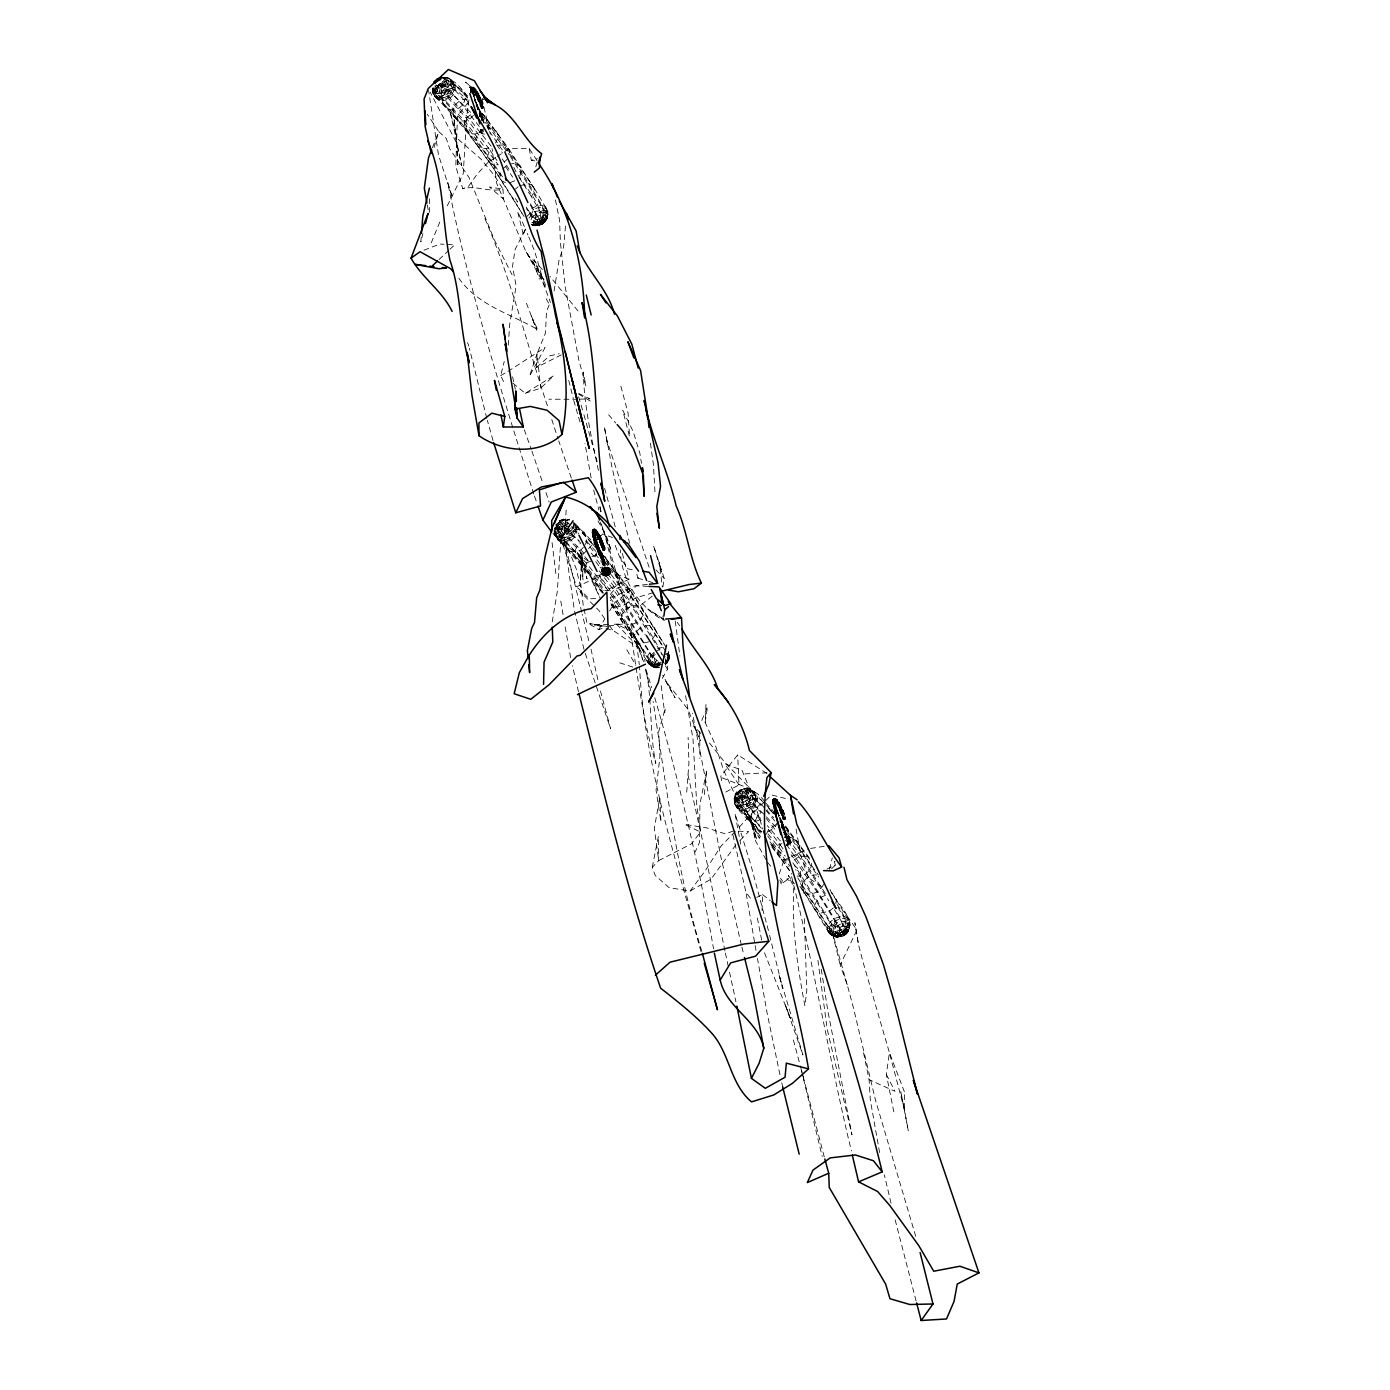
<?xml version="1.0" encoding="UTF-8"?>
<svg xmlns="http://www.w3.org/2000/svg" width="1390" height="1390" viewBox="0 0 1390 1390"><rect width="100%" height="100%" fill="white"/><g stroke="black" fill="none" stroke-linecap="round" stroke-linejoin="round"><path stroke-width="0.75" stroke-dasharray="5 3.75" d="M472.061 93.773L471.783 87.188L474.511 89.116L475.224 91.479C482.712 120.635 488.828 105.605 473.834 91.184C472.322 89.499 476.423 87.9 475.988 90.333C474.164 90.767 469.994 87.674 470.828 92.644C469.889 83.296 475.814 88.56 473.052 95.163L472.374 95.302M600.793 551.396C595.65 548.737 599.455 539.372 594.52 542.865C592.244 535.254 598.256 519.46 593.235 537.166C591.532 530.65 591.462 530.094 596.171 531.71C596.519 527.175 590.646 529.729 595.337 533.117C599.107 534.385 596.779 527.853 594.295 530.111L599.837 539.129L603.625 550.388L605.154 549.519L603.416 543.716L595.042 532.631L596.988 534.994L598.725 533.465L592.991 531.449L592.748 529.538L594.295 530.111L604.355 546.513L605.154 549.519L602.999 550.37L597.474 536.662L599.959 535.671L597.613 536.245L602.86 547.591L604.094 547.104L601.053 538.052L595.25 529.277L593.947 529.069L594.677 534.611L592.349 534.577L593.304 529.121L594.625 528.982L596.171 547.434L598.395 552.473L604.32 559.857L604.928 565.626L603.208 565.504L598.603 546.444L596.049 541.874L594.52 542.865L598.395 552.473L600.549 551.622L594.26 535.55C590.385 538.938 598.725 532.301 596.71 542.395C596.171 552.872 604.233 560.118 606.561 569.639L608.959 570.96L609.845 574.574L605.918 576.138L602.617 575.095L601.488 570.23L606.023 567.207L602.356 568.892L601.731 571.481L607.204 572.02L609.828 569.622L607.656 567.363L602.356 568.892L603.26 572.524C608.334 576.468 608.577 570.96 602.374 573.844L602.617 575.095L605.71 574.296L607.187 570.96C610.975 563.801 594.051 555.183 600.689 551.274C604.667 558.954 604.789 567.745 608.09 575.634L604.268 569.813L600.689 551.274L594.816 542.361L593.617 539.754L594.468 539.094L596.154 539.094L597.839 544.428L598.934 553.793L603.972 559.822L605.762 564.896L604.65 561.908L602.495 562.759L605.501 573.219L603.26 572.524L602.374 573.844L605.31 574.035L609.185 571.168L610.714 573.253L609.845 574.574L606.057 572.889L605.223 573.636M775.168 803.959L775.655 799.945L779.234 802.812L774.143 801.074L773.744 806.513L775.655 799.945L774.769 799.372C777.618 803.907 771.415 807.069 772.632 800.223L775.134 798.329L774.386 806.582L773.327 806.235L772.875 799.597L774.491 798.399L777.184 800.293L780.45 805.019L783.595 813.411L781.441 814.053L778.574 805.158L780.45 805.019L777.966 806.009L783.126 819.509L785.663 818.866C782.657 803.959 775.047 804.584 785.211 818.328L784.134 819.735L782.361 813.445L783.925 813.063L785.367 819.231C786.949 813.723 772.44 805.001 778.991 802.412C778.417 807.19 774.282 800.883 774.491 798.399C779.425 817.268 765.664 794.281 779.13 803.333M604.65 561.908C605.171 575.947 601.54 547.869 595.372 545.193C600.011 542.065 598.76 550.961 599.159 553.533C600.115 560.292 605.015 554.888 600.689 551.274M602.843 556.017L600.341 556.99L603.607 565.747L602.843 556.017L597.196 549.085L599.351 548.233L599.855 555.079L603.972 564.409L605.918 576.138L607.03 574.209M780.172 822.567C782.188 810.544 785.246 844.651 789.416 838.431L790.337 838.969L789.468 840.307L785.541 841.853M456.858 142.127L457.97 166.522L456.563 141.971L461.706 165.549L456.268 141.241L453.505 113.824L456.372 139.782L450.047 111.461L457.414 138.566L481.096 159.207L494.301 175.383L502.989 189.092L489.419 186.99L503.51 199.031L502.989 189.092C489.506 192.793 475.623 184.87 462.801 188.797L455.798 166.696L457.449 115.909L469.247 101.314M762.068 910.589L762.589 894.604L753.484 898.913M481.913 101.904L478.264 93.46L481.583 102.13L479.428 102.773L477.187 97.248L479.55 96.118L482.591 105.171L480.367 105.553L477.17 93.547L480.836 98.985L481.913 101.904L479.428 102.651L482.799 108.281C485.84 105.553 477.639 108.559 482.799 108.281L483.598 107.256M513.883 167.339C521.667 185.774 545.419 202.975 539.824 224.954L536.123 225.736L533.03 223.043C533.291 217.969 538.868 214.703 543.577 214.946L545.697 215.85L547.191 218.595L544.637 222.365C537.635 223.06 532.196 215.745 528.391 210.62L537.409 205.477L542.03 205.234L545.488 206.728L547.851 211.575L547.191 218.595L545.141 220.489L535.914 224.068L531.414 224.311C537.374 228.62 547.521 222.921 547.66 215.676L509.418 155.002L509.591 150.607L507.611 147.062L475.467 104.771M561.265 354.867L536.505 367.429L537.061 353.755L545.488 332.94L546.478 311.586L550.44 301.769M600.932 544.706L603.416 543.716L600.932 544.706L598.69 535.48C605.484 549.224 600.862 534.507 597.335 533.03C594.642 538.347 605.553 543.525 604.876 549.884C606.926 544.533 599.02 546.235 602.617 550.162L604.303 550.197C607.048 547.504 599.49 550.197 604.303 550.197L596.727 533.413M775.881 814.54C771.572 810.943 778.4 798.903 772.979 799.528L776.402 802.673L777.74 800.518L783.595 813.411L780.276 804.741C787.817 818.258 781.823 822.793 779.182 804.827L784.029 816.747M811.552 863.346C811.795 870.644 804.08 876.743 797.061 876.082M737.03 799.25L723.599 770.147L714.808 743.581L705.164 722.47L706.103 701.238M566.147 510.043L564.948 533.326L569.553 526.098M601.992 628.35L598.829 629.653L586.875 622.546L583.157 604.633L580.36 580.325L581.976 553.394L583.001 579.995L580.655 552.16L587.067 578.918L577.163 551.378L591.236 577.632L598.951 595.129M441.655 77.354L447.267 77.51L451.368 79.977L454.912 84.686C457.449 93.477 448.623 102.565 439.761 100.08L435.001 96.64L432.516 92.522L432.898 86.458L435.001 96.64C470.254 130.799 497.255 172.464 522.571 214.286M602.999 593.217C589.047 571.69 570.022 554.019 554.019 534.455L554.401 528.391L559.128 522.571L565.313 521.58L567.937 523.179C567.346 527.401 566.72 534.385 560.5 532.978L557.546 530.024C556.417 526.219 560.24 522.24 564.097 523.335L567.051 526.271L569.535 525.82C571.168 531.293 565.678 537.009 560.135 535.445L555.896 531.206L555.653 528.026L556.799 524.951L559.788 524.013L569.101 538.139L583.817 553.046M760.504 833.01L737.569 808.841L734.528 803.802C733.329 796.435 738.716 787.47 747.038 789.659L750.339 791.64L752.337 794.958C754.353 801.839 747.472 808.98 740.523 807.017L737.221 805.036L735.223 801.717L734.91 797.738L737.308 794.298L739.636 791.918L745.805 790.927L750.044 795.167C751.677 800.64 746.169 806.356 740.644 804.793L736.405 800.553L737.308 794.298L744.606 792.682L747.559 795.619C748.689 799.441 744.866 803.42 741.009 802.325L738.055 799.372L737.882 797.165L740.297 793.36L739.272 790.354L744.362 788.46L750.183 789.225L761.181 800.101M476.978 91.132L480.992 102.391C481.044 95.024 477.309 93.512 473.538 90.698L481.583 101.8L483.355 107.951L482.469 104.441L474.72 92.505L475.224 91.479L478.351 99.958L480.575 99.124L479.446 96.553L476.718 92.557L472.044 89.464L472.444 87.136C474.546 89.221 473.973 98.377 472.114 87.831C468.03 88.387 472.809 94.259 473.121 89.864C469.942 85.138 476.683 88.821 473.121 87.049M472.478 87.118L473.052 95.163L473.121 87.396L473.643 88.665L471.749 91.532L472.131 89.794L476.023 89.725L474.963 88.491L473.434 90.281L470.967 88.248C474.216 86.545 476.561 94.624 478.334 97.196L479.446 96.553M508.306 345.207L509.661 324.374L516.142 285.975L512.51 266.324L515.134 249.453L525.455 229.003L517.619 211.402L523.457 235.292L525.455 229.003L527.905 234.91M594.677 534.611L593.304 529.121C589.586 533.812 596.154 534.872 595.25 529.277M593.878 537.235L592.748 529.538L600.966 538.486L598.812 539.337L601.175 538.191L603.416 543.837M594.746 532.405L594.625 529.329L594.572 531.849C593.322 544.845 604.685 562.689 594.468 539.094M775.759 798.625L775.62 806.096L773.796 798.468L772.649 802.117L774.995 802.325L775.759 798.625L773.796 798.468L773.344 800.553L776.749 814.471L775.325 802.933L773.257 798.885L782.848 810.266L780.433 811.256L777.236 802.76L779.321 808.685L781.562 807.399M775.134 801.144C773.222 798.59 777.792 798.26 778.035 801.005C770.303 801.439 791.414 816.208 782.379 816.834M774.995 802.325L776.159 799.18L773.935 804.445M467.718 96.014C460.924 89.533 452.254 72.749 442.402 84.095L440.335 83.452L438.423 84.721L438.684 87.918L440.734 88.56L442.645 87.275L442.593 81.402L446.19 77.649L449.995 79.942L452.289 83.748C454.617 91.671 446.659 99.889 438.667 97.63L434.879 95.354L432.342 88.491M575.321 523.804L594.52 543.733L619.262 575.929C620.374 582.914 614.693 589.03 608.177 590.524L586.267 562.967L565.522 541.37L562.689 533.135L561.908 523.179L563.159 519.269L566.529 520.312L567.937 523.179L563.906 526.028L560.761 525.82L559.527 527.766L560.187 529.851L563.332 530.059L564.566 528.113L564.097 523.335L567.693 519.582L569.674 519.877L563.159 519.269L558.763 521.007L559.788 524.013M764.43 801.491C759.826 794.055 751.365 786.914 744.414 795.375L741.27 795.167L740.019 797.113L740.696 799.198L742.747 799.841L744.658 798.555L744.606 792.682L748.202 788.929L752.007 791.223L754.301 795.028C756.629 802.951 748.671 811.169 740.679 808.911L736.891 806.634L734.58 802.812C734.58 773.639 753.189 806.235 761.164 812.42L757.341 816.121L755.309 820.865L755.465 825.73L757.793 829.726L761.824 832.089L734.528 803.802L734.233 798.242L736.37 793.881L739.636 791.918M439.761 100.08L435.557 97.561L433.02 93.338L432.655 88.265L464.382 122.963L500.226 173.246L499.914 177.451L501.773 180.822L505.421 182.646M830.004 889.409C834.938 903.17 857.734 918.182 846.649 933.646C841.888 938.598 832.836 938.163 828.805 932.551L801.926 888.731C801.318 880.947 809.258 874.414 816.729 874.918M421.17 237.586L420.84 241.895L422.908 233.746M686.712 792.161L688.936 762.815L688.12 737.378M668.138 652.918L665.254 654.203L667.93 655.333L669.163 657.592L668.694 660.528L666.644 662.422L669.024 658.93L669.372 653.509L668.138 652.918L667.2 657.783L668.694 660.528L665.254 664.663L667.808 661.901L669.563 655.541L668.59 651.615L668.017 655.402L665.393 659.312L666.14 664.298L668.173 659.572L664.368 662.266L667.808 661.901L666.627 663.551L668.694 660.528L669.563 655.541L668.138 652.918L665.045 651.597M565.504 226.031L563.628 246.986L559.145 259.496L553.62 293.916M580.36 580.325L582.931 554.454L587.188 550.058M704.278 794.628L706.832 769.817L699.9 804.271L699.587 842.184L695.087 852.105M534.316 188.519L497.759 133.996L484.102 115.179L480.158 112.938L503.858 145.081L507.611 147.062L534.316 188.519L533.864 192.532L531.345 196.615L544.724 219.047L545.106 221.618L542.03 224.363L546.287 219.968L547.66 215.676L537.096 219.915L536.349 224.433L540.467 223.79M835.876 903.813L836.328 899.799L834.591 896.654M476.857 106.596L473.382 93.703L472.235 91.132L470.724 92.122M605.032 562.081L602.548 563.054L601.314 552.681L594.486 542.656L595.354 545.297L597.839 544.324M468.951 99.871L466.693 116.691L463.235 173.68L446.329 207.718M760.678 804.619L743.667 788.616C737.673 804.358 751.069 818.501 762.38 827.519M893.805 1111.826L886.334 1074.435L889.426 1052.716L863.103 962.297L858.464 944.505L854.885 922.717L858.464 944.505M665.914 646.889C649.026 621.156 634.969 591.654 613.303 570.091L608.472 569.987L603.59 571.916L599.663 575.477L624.145 610.94L651.163 654.464L649.842 663.325L651.267 665.949L655.958 667.756L659.555 667.565M779.946 819.023L809.623 858.342L805.87 856.362L801.092 856.327L796.227 858.255L792.231 861.748L831.672 923.811L830.351 932.673L831.776 935.296L836.45 937.103L841.836 936.235C845.363 927.877 840.846 918.321 836.172 911.336M649.895 652.553L647.271 656.462L646.697 660.25C648.574 665.88 654.933 668.677 660.511 667.495M705.164 722.47L707.562 706.537L700.421 723.703M831.776 892.641L849.099 920.962C848.821 929.145 839.855 934.532 832.245 934.045L828.805 932.551L827.206 929.597C827.484 921.414 836.45 916.027 844.043 916.514L847.5 918.008L849.863 922.856L849.533 928.277L843.4 934.671L844.043 935.644L848.3 931.248L850.072 924.889L848.317 920.006L844.964 918.564C837.579 918.095 828.84 923.325 828.527 931.283L830.091 934.132C835.06 938.163 841.888 937.433 846.649 933.646L849.203 929.875L848.647 922.265L841.402 921.17L837.023 922.908L830.89 929.285L833.774 935.974L836.45 937.103L841.836 936.235L831.776 935.296L801.926 888.731M519.478 185.756L529.034 183.689L532.578 185.374L547.069 209.682L544.498 218.195L539.442 223.842L538.33 222.887L541.075 220.072L542.865 220.332L542.482 222.643L536.992 225.128L532.839 225.354C534.247 225.441 543.056 226.57 541.388 223.39L547.521 216.996L547.851 211.575L545.488 206.728M653.873 652.379L648.591 658.252L648.035 661.935L649.582 664.785L654.36 667.27L657.818 667.461M662.874 586.893L664.212 578.396L653.526 545.644L661.466 572.072L659.242 561.994L662.283 586.945M435.001 96.64L432.568 91.549C437.52 85.502 447.441 82.149 454.912 84.686C455.034 93.026 447.945 101.487 439.101 99.107L434.879 95.354L435.209 93.755L442.402 84.095M530.372 203.791L537.669 216.319L537.096 219.915L538.469 222.053L544.897 221.062L546.67 217.639L538.677 223.529L531.762 224.694L539.007 225.562L539.824 224.954L534.003 224.833M574.73 523.804L576.416 526.619C576.537 534.959 569.448 543.42 560.604 541.04L556.504 538.573L554.071 533.465L557.546 530.024L567.051 526.271L564.566 528.113L554.401 528.391L557.077 539.494C575.773 552.872 589.117 572.576 603.33 590.403L608.177 590.524M786.532 844.651L808.702 876.864L838.361 925.254L839.682 927.599L838.361 935.713L839.838 936.339L841.454 935.123L846.51 929.476L848.439 924.68L850.072 924.889C847.483 931.491 840.55 936.078 833.427 935.592L830.091 934.132L827.206 929.597M842.479 935.07L840.342 934.167L841.072 932.481L844.877 931.613L844.495 933.924L839.004 936.391L833.427 935.592L799.059 881.416M594.486 532.978L594.712 530.563L592.922 529.851L595.111 536.749M544.637 222.365L544.897 221.062L543.212 220.958L538.33 222.887L533.03 223.043L537.826 225.058L539.442 223.842M652.257 867.291L658.408 836.346L658.704 860.619L652.257 867.291L655.229 875.526L669.094 887.637L690.118 891.042L711.02 879.175L736.092 844.512M433.836 87.553L433.211 90.437L439.101 99.107M542.1 220.002L543.751 212.27L542.03 205.234L516.281 163.62L503.858 145.081L499.08 145.047L494.197 146.975M797.756 877.837L827.78 925.81L828.527 931.283L836.016 936.113L842.896 933.402C850.298 922.856 841.558 910.693 835.373 902.145M829.517 869.376L832.28 857.856M604.129 567.832L608.299 567.537L609.185 571.168L607.378 572.784L610.471 572.002L606.057 572.889L605.918 576.138M606.752 572.732L607.187 570.96L609.185 571.168M781.319 826.303L786.201 833.878L787.261 842.079L789.694 840.516L791.223 842.601L790.354 843.921L786.427 845.485L788.373 842.809L786.566 842.236L790.354 843.921L789.225 837.405L785.524 838.014M503.545 381.607L500.678 375.647L504.24 361.435M467.474 97.196L462.418 90.211L458.3 87.779C449.561 85.468 440.682 94.225 442.958 102.982L464.434 127.689L489.697 162.804L493.45 164.785L498.228 164.819L464.764 121.034L444.001 99.437L438.667 97.63L435.991 91.914L435.869 85.885L434.392 89.273L438.632 93.512L449.178 91.532L450.621 87.657L449.995 79.942L447.267 77.51L452.376 80.481L453.852 84.095L452.636 88.335C448.64 91.966 444.731 97.578 438.51 95.736L435.209 93.755L434.132 86.093C448.431 83.765 461.393 91.514 469.021 103.572M573.879 522.397L575.356 526.028C574.487 533.586 568.753 541.874 560.17 539.563L556.382 537.287L554.071 533.465M804.324 918.581L806.826 990.427L804.897 1005.821C797.478 966.762 791.518 926.956 793.829 887.098L788.321 875.387L794.385 883.814L786.827 879.036L789.485 878.098L781.267 884.04L782.292 880.478L779.616 877.177M434.062 147.531L438.736 131.581L427.286 114.206M531.779 222.695L539.72 220.61L543.89 217.379L546.513 213.469L546.305 208.726L536.349 213.973L535.063 218.317L535.932 221.583L538.33 222.887M848.317 920.006L838.361 925.254L835.043 934.323L838.135 937.016L839.838 936.339M535.81 166.87L537.391 161.57M478.438 93.738C475.675 98.516 473.295 85.798 471.071 88.943L470.637 90.854L473.347 89.672L475.988 90.333L473.643 88.665L472.444 91.427L473.747 87.344M772.979 799.528L772.649 802.117L775.359 800.953L780.311 805.436M438.111 86.962L437.155 89.95L438.51 95.736L444.001 99.437M559.614 528.895L556.382 537.287L561.265 542.013C570.126 544.498 578.952 535.411 576.416 526.619L573.792 525.681L572.871 521.91M740.123 798.242L734.58 802.812L737.013 807.92L741.113 810.387C749.957 812.768 757.046 804.306 756.924 795.966L750.044 795.167L740.123 798.242L737.013 807.92L741.774 811.36C750.635 813.845 759.461 804.758 756.924 795.966L754.388 791.761L749.279 788.79L743.667 788.616L747.038 789.659L748.446 792.526L747.559 795.619L745.075 797.46L734.91 797.738L734.528 803.802M595.684 545.28L592.748 536.488C597.717 549.189 593.2 524.273 592.818 536.888L593.634 531.727L598.621 533.986M606.353 574.365L603.92 575.929L603.034 572.315L605.032 568.666L604.25 567.624L606.283 567.346M779.217 873.928L784.064 859.871L789.728 857.3M761.459 828.301L734.146 798.85L735.918 793.794L739.272 790.893M438.006 85.832L436.043 88.091L437.155 89.95L441.186 91.201L443.306 90.367L448.032 83.886L448.31 80.377L446.19 77.649M734.146 798.85L735.97 794.038L739.619 790.337M432.429 147.74L438.736 131.581L446.312 138.479L449.717 148.73L469.003 177.503L494.423 240.001L512.024 274.768M547.851 211.575L543.542 209.664L535.011 211.627L531.015 219.498L531.241 214.529L533.708 209.386L538.469 207.51L542.951 207.284L546.305 208.726M837.023 922.908L832.558 933.715L838.361 935.713L841.454 935.123M585.329 544.48L586.632 541.249L586.354 536.262L583.922 532.144L574.018 524.082M470.967 88.248L471.818 90.402L474.146 87.918L473.156 92.678M431.265 242.816L440.404 220.558M664.351 657.574L628.593 601.331L594.972 557.338L597.005 552.595L596.849 547.73L594.52 543.733L590.472 541.388L579.804 529.712C571.064 527.383 562.186 536.14 564.479 544.915L566.911 549.033L571.029 551.482L576.016 551.778L580.898 549.849L584.669 546.096M768.392 831.672L775.481 826.685L777.514 821.942M597.63 534.855L595.615 532.127C592.939 531.223 590.298 532.544 594.19 531.327M774.699 800.675L772.545 801.526L774.56 809.606L776.663 808.441L774.56 809.606M915.732 1236.335L875.509 1100.255L853.338 1007.437L847.205 984.676L840.203 964.973L856.918 930.014L844.251 911.944M474.199 88.612L470.724 89.603M598.221 534.49L593.565 531.397L593.391 529.468L596.015 531.049L600.966 538.486M766.394 834.243L768.514 829.604L775.655 824.67M786.254 839.682L788.373 835.043L788.339 830.317L786.115 826.459L782.17 824.218L818.293 874.901M543.004 217.57L546.287 219.968L541.388 223.39L540.658 222.191L544.724 219.047L548.06 213.608L546.635 210.985L540.71 215.12M667.2 657.783L669.163 657.592L669.024 658.93L666.227 660.98L669.563 655.541L665.08 656.879M654.395 653.039L650.381 659.937L653.265 666.627L655.958 667.756M835.72 920.667L833.253 925.81L833.027 930.779L835.043 934.323L840.689 934.81M495.466 143.083L497.69 138.566L497.759 133.996L495.657 130.278L491.799 128.158L486.969 128.054M599.663 575.477L597.439 580.012L597.37 584.582L599.472 588.283L603.33 590.403M768.514 829.604L780.172 844.825L777.948 849.36L777.879 853.929L791.709 874.084M773.605 799.476L775.446 801.561L776.975 799.771L773.83 801.683L772.84 803.924L774.89 802.551M477.847 94.59L472.478 89.464L474.025 87.674M776.402 802.673L774.803 799.459L773.431 799.198M595.65 529.833L594.016 532.248L592.227 531.536L593.165 530.824L594.937 532.214M593.982 529.051L594.555 537.096M594.625 528.982L596.484 530.424L594.329 531.658L593.426 535.098M594.572 531.849C599.733 529.642 593.165 531.206 596.988 534.994M435.974 84.738L466.501 118.324L490.218 150.468L487.907 154.863L487.716 159.259L525.194 218.317M607.204 572.02L608.716 568.058L606.752 568.823L606.023 567.207L607.656 567.363L606.561 569.639L601.731 571.481L604.198 569.414L602.113 569.57L603.364 571.273L607.187 570.96M598.829 629.653L604.459 619.315M786.862 843.713L788.599 844.981L787.713 841.367L789.416 838.431L787.331 838.57L789.468 840.307M519.877 175.852L521.806 168.815L519.947 165.445L516.281 163.62L511.555 163.673M823.505 884.301C820.969 890.59 814.21 894.83 807.434 893.926L803.785 892.102L798.955 884.891M442.976 85.033L444.435 82.514L443.792 79.647L448.032 83.886L448.275 87.066L444.8 92.522L469.629 119.123L491.539 146.662L486.656 148.591L481.826 148.487L477.969 146.35L475.867 142.649L475.936 138.079L478.16 133.562L482.087 129.982L459.152 101.14L441.169 82.358M564.479 526.966L565.939 524.43L565.313 521.58L562.585 520.051L555.861 524.534L570.682 533.465L579.109 540.675M744.988 796.314L746.447 793.777L745.805 790.927L743.094 789.398M662.248 678.389L667.513 669.285L667.096 659.242M609.637 610.888L614.814 602.461L636.742 585.833L648.835 586.406M652.848 638.549L655.385 634.466L655.819 630.452L654.082 627.307L650.537 625.622C642.753 624.822 633.736 630.765 633.927 639.105L635.664 642.267L639.209 643.935L648.748 641.867M788.304 842.409L790.98 841.35L787.887 842.132L789.694 840.516L788.79 836.884L786.532 836.554L786.219 837.857L784.759 836.971L786.532 836.554L787.261 838.17L789.225 837.405L790.337 838.969L790.093 837.718C788.147 834.643 785.645 840.794 789.225 837.405L791.223 842.601L786.566 842.236L791.223 842.601M473.643 96.97L471.783 87.188L472.461 88.804M484.415 134.204L481.114 133.162L480.801 128.662M570.821 524.1L560.917 539.476L557.234 592.036L552.056 622.876M481.739 130.59L481.114 133.162M527.088 216.319L533.708 209.386M528.86 218.022L535.011 211.627M563.906 526.028L558.676 531.866L560.604 541.04M744.414 795.375L739.167 801.213L741.774 811.36M690.118 891.042L704.973 871.148L720.871 846.302L735.71 831.011M688.033 774.977L700.508 832.002L691.438 843.886L658.704 860.619L654.308 828.318L659.833 797.374L660.945 821.855L656.063 790.128L659.955 756.507L658.686 731.766L665.306 708.066L664.681 712.879L660.997 684.193M785.611 818.536L783.057 819.179M471.088 91.323L472.826 89.725M766.88 773.379L737.708 754.892L720.802 776.089L721.966 782.466M595.91 539.772L597.491 544.637M480.558 114.536C480.784 110.036 478.507 113.876 480.436 116.604L479.811 110.748C483.529 113.911 478.177 114.553 480.575 116.447L483.286 120.774L479.394 110.8L482.035 115.943L482.712 121.086L479.22 113.268L482.817 117.924L483.981 123.362M559.527 527.766L557.546 530.024L557.494 533.847L560.014 537.669L564.722 539.876M569.535 525.82L567.224 528.495L564.166 529.208M740.019 797.113L738.055 799.372L738.003 803.194L740.523 807.017L745.231 809.223M781.232 824.548L785.541 831.428L783.439 832.558M760.33 803.993L737.187 829.465M475.45 102.565L474.546 99.941L480.593 112.416M481.861 120.183L481.218 118.22L482.817 117.924L481.253 118.828L482.035 121.26C480.506 115.613 482.556 114.102 483.286 120.774M603.538 557.876C602.165 551.639 597.509 554.61 600.897 552.734M781.892 828.075L784.082 827.189L779.946 817.65M480.367 105.553L482.886 104.841L481.583 101.8M604.389 546.774L603.104 543.733M541.023 217.691L543.577 214.946L548.06 213.608L547.521 216.996L544.724 219.047M831.672 923.811L839.108 931.196L848.439 924.68L842.166 923.742M599.855 555.079C603.625 555.34 599.42 552.699 600.81 556.956M781.701 822.411L785.298 832.054L781.91 826.094L783.334 825.365L779.86 817.581M588.613 548.598L602.791 533.916L612.417 537.513M740.297 840.186L748.689 831.533L737.134 831.168M779.912 821.577L781.284 820.743L779.686 817.859M558.172 525.663L555.653 528.026L554.714 532.37L556.712 535.689L560.014 537.669C566.234 539.511 570.143 533.899 574.139 530.268L573.792 525.681L570.682 533.465L566.321 534.455M570.456 525.177L564.635 519.547L559.77 521.476L556.035 525.264L588.022 560.257L585.885 564.896L585.937 569.622L588.161 573.479L592.105 575.738C600.567 577.632 609.532 569.674 607.83 560.969L605.606 557.112L601.661 554.853L590.472 541.388L585.538 541.144L620.583 586.98L645.864 625.761L659.972 649.443L655.229 651.319M764.274 802.03L751.365 814.87L755.465 840.776L766.533 860.514M765.716 800.605L771.45 794.906L787.991 799.146M831.585 868.802L835.373 865.032L834.886 861.331M477.257 108.837L478.542 110.001L476.336 102.391M595.302 535.914L597.665 550.927L600.15 549.936L597.665 550.927L602.582 556.191M480.036 99.368L476.561 93.895L475.953 94.729L483.199 107.047L482.799 108.281L481.496 108.437L480.627 104.962M473.469 115.405L469.629 119.123L464.764 121.034L459.812 120.808L455.781 118.445L453.453 114.449C451.437 105.71 460.368 97.335 468.969 99.455L448.171 77.944L442.35 77.18M525.229 393.301L540.727 388.123L553.741 375.7L525.229 393.301L511.277 381.816M439.014 259.565L448.379 250.756M449.926 249.279L454.617 244.883L446.155 244.414M470.393 114.675L466.501 118.324L464.382 122.963L464.434 127.689L481.826 148.487L501.825 177.295M484.241 128.401L480.367 132.05L475.484 133.979L470.602 133.805L449.526 109.549L433.02 93.338L432.255 89.221M842.722 926.4L845.589 926.227L848.682 928.92L846.91 932.343L840.342 934.167L837.944 932.864L837.075 929.597L845.763 923.551L849.863 922.856M763.788 814.088L754.405 805.123L738.681 795.01L736.144 797.374L735.223 801.717L736.891 806.634L741.113 810.387M778.348 816.139L779.164 815.791L775.655 808.25L777.427 814.245L777.514 811.239L775.029 812.212L777.219 811.743L775.811 805.262M843.035 928.972L846.51 929.476L848.3 931.248L843.4 934.671L817.042 891.963L793.551 857.943L797.478 854.364L799.702 849.846L799.771 845.276L797.669 841.558L793.812 839.438L788.981 839.334L784.099 841.263M603.92 575.929L605.71 574.296M536.505 367.429L549.484 355.944L559.214 353.738M504.431 161.726L507.089 159.398M605.032 572.506L608.195 570.161L606.005 569.987M502.641 169.007L506.69 165.584L502.155 158.825M515.377 189.092L518.122 186.868M833.357 907.896L829.257 911.215L819.718 913.282L816.173 911.614L814.436 908.452C814.14 901.658 820.326 896.741 826.372 895.108L801.092 856.327L783.769 832.523M652.275 596.067L639.018 606.509L626.977 607.864L613.442 568.892L603.295 528.756M543.212 220.958L545.158 219.446L542.865 220.332M827.78 925.81L833.027 930.779L837.944 932.864L842.896 933.402L847.17 930.727L844.877 931.613M602.148 560.413C605.05 558.85 602.739 561.143 605.71 568.51M655.263 654.516L652.761 656.462L652.049 664.368L657.644 667.669L659.329 666.991L651.267 665.949L646.697 660.25L649.582 664.785L654.36 667.27L658.513 667.044L631.668 624.527L609.324 592.14M784.742 835.147C783.421 830.89 785.958 825.903 781.632 825.886L783.265 830.108L782.518 823.575L780.416 819.509M536.349 213.973L533.082 216.475L533.413 220.715L535.671 223.199L538.677 223.529M838.361 925.254L835.095 927.756L835.425 931.995L837.683 934.48L840.342 934.167M844.112 931.283L846.51 929.476L849.203 929.875L842.688 933.472M443.062 86.18L445.547 84.356L446.433 81.245L445.026 78.379L441.082 78.118M845.224 932.238L846.91 932.343L846.649 933.646L843.869 935.401L847.118 932.898L846.736 930.327L849.672 926.939L845.016 928.85M472.687 89.394L470.776 89.672L470.984 91.618C469.577 85.311 473.399 92.644 475.623 90.906L473.382 89.308M597.491 532.266L595.424 531.189L592.244 534.055L595.354 545.297M782.361 813.445L781.458 813.932L784.811 819.561L779.408 808.25M495.483 157.557L488.463 161.97L477.517 173.68L468.586 186.19L462.801 188.797M497.22 156.445L509.487 148.713L529.243 148.452L537.2 160.91M608.716 568.058L606.839 569.222L609.828 569.622L608.716 568.058L609.584 568.371L610.714 573.253L606.057 572.889M475.988 102.704L475.137 99.871M555.861 524.534L559.128 522.571M603.26 572.524L605.015 571.464L603.034 572.315M788.703 839.508L787.713 841.367M500.678 375.647L506.099 372.451M507.923 371.391L545.089 347.517L529.486 376.221L537.061 353.755L540.727 388.123M783.925 834.087C787.452 834.782 786.462 832.106 783.873 831.463L784.481 833.757M725.789 792.074L738.976 784.864L737.708 754.892M480.575 99.124L478.351 99.958L482.799 108.281L481.044 107.899M601.54 541.301L599.872 541.891L604.303 550.197L601.835 547.226M780.433 811.256L782.848 810.266M447.597 96.205L452.393 93.86L472.183 113.997M569.101 538.139L573.914 535.776M740.297 793.36L749.61 807.486L754.405 805.123M438.423 84.721L444.922 88.699L448.275 87.066L450.325 83.678L448.31 80.377L445.026 78.379M566.425 530.632L569.796 528.999L571.829 525.611L572.141 529.59L568.632 532.075L564.809 532.301M746.934 799.98L750.287 798.347L752.337 794.958L752.007 791.223L749.279 788.79M622.372 553.411L628.958 579.248L607.013 589.864L599.733 576.346L576.572 586.754L556.695 525.09M826.946 869.028L835.373 865.032L834.313 861.279M559.927 526.654L557.373 527.818L555.896 531.206L556.712 535.689L560.17 539.563L565.522 541.37M636.881 574.261L637.784 578.118L641.416 576.468M740.436 796.001L737.882 797.165L736.405 800.553L737.221 805.036L740.679 808.911L746.013 810.718M791.605 856.449L808.546 848.734M477.899 108.542L479.046 109.688L476.336 104.858M595.146 538.903C600.758 546.67 594.885 546.548 598.673 548.789M597.717 548.807L602.078 558.38L601.123 558.78L603.573 557.842L604.789 562.707L603.277 557.929M664.576 663.725L666.401 662.995L664.715 662.891M510.147 182.611L515.03 180.683M537.826 225.058L531.762 224.694M559.11 520.989L563.853 519.113L568.771 519.443M591.897 556.608L596.762 554.68L601.661 554.853L625.361 587.014L663.534 647.167L654.047 649.321M591.132 561.056L586.267 562.967L581.315 562.741L577.284 560.379L574.956 556.382L554.019 534.455M604.268 569.813L601.488 570.23M602.617 575.095L605.31 574.035M661.223 662.543L656.358 664.455L651.736 664.698L648.296 663.204L610.332 602.843M662.179 664.125L652.935 666.244L610.297 600.202M476.214 106.874L477.1 104.528L476.023 102.408L478.177 109.602C476.353 105.049 481.079 111.409 478.403 108.246M424.019 250.2L439.813 244.049L444.036 244.292M778.157 816.156L779.164 815.791M783.248 827.484L781.997 827.971L783.23 829.5L781.91 826.094M600.132 541.753L602.252 547.625L601.314 541.231L602.356 540.918M600.897 541.561L599.924 541.909L598.065 535.81L602.999 550.37L597.613 536.245M446.259 94.503L450.968 92.782L454.217 89.047L453.852 84.095M567.763 536.436L572.471 534.716L575.721 530.98L575.356 526.028M748.272 805.783L752.98 804.063L756.23 800.327L754.388 791.761M733.295 831.046L725.285 833.878L706.798 827.901L684.384 824.287L700.508 832.002M780.78 820.673L780.798 822.272L781.284 820.743M477.187 97.248L478.334 97.196M653.057 592.766L635.908 597.804L626.421 603.486L626.977 607.864M529.243 148.452L531.258 160.267L537.496 158.686M563.159 519.269L570.23 521.111M602.113 569.57L604.476 568.997L602.826 568.475M606.561 569.639L608.924 569.066L608.959 570.96M442.645 87.275L445.721 86.562L444.435 82.514L442.593 81.402L438.632 93.512L443.219 97.943M744.658 798.555C752.407 796.314 759.826 802.1 764.326 807.868M784.62 837.18L788.79 836.884M746.812 803.802L751.191 802.812L754.648 799.615L755.865 795.375L753.38 791.257L754.301 795.028L752.633 798.937L749.141 801.422L745.318 801.648M651.163 654.464L654.586 658.408L652.518 661.432L657.852 666.366L655.507 666.766C638.479 645.186 625.865 619.315 609.411 596.779C611.687 590.333 618.533 585.92 625.361 587.014L629.131 588.995L663.256 642.788M810.578 848.421L826.824 845.954M608.889 626.056L622.703 623.971L610.523 624.371M784.759 836.971L786.792 836.693M483.72 131.72L480.87 131.911L479.984 128.297L480.228 129.548L481.861 129.339M478.143 107.968L479.185 109.341M592.227 531.536L594.173 531.675M777.062 802.586L772.632 800.223L774.682 801.022M647.393 584.426L635.143 585.711L614.311 596.779L610.175 597.144M594.868 531.606L592.661 532.075L592.783 534.959M778 801.613L775.394 800.588L774.63 804.324M775.359 800.953L773.083 800.223L775.446 801.561M595.65 598.378L589.43 598.899L576.572 586.754M439.257 83.886L443.306 90.367L447.128 90.142L450.621 87.657L452.289 83.748L451.368 79.977M540.154 212.462L543.751 212.27L547.295 215.259M744.936 773.9L767.106 772.823M577.754 399.278L548.911 399.208M579.752 399.208L589.812 398.808L578.883 393.579M608.49 624.423L594.208 624.77L589.707 623.606L604.997 626.039M592.123 530.876L593.565 531.397M788.669 859.871L783.838 859.75L779.981 857.63L771.172 846.128M769.921 841.836L772.614 845.085L777.497 845.259L782.379 843.33L767.245 825.591M607.795 573.062L610.714 573.253M750.183 789.225C741.322 786.74 732.495 795.827 735.032 804.619M562.585 520.051L566.529 520.312M480.228 129.548L483.529 130.573M787.678 840.307L789.694 840.516M660.18 665.462L649.842 663.325L648.035 661.935L647.271 656.462M606.909 626.351L594.208 624.77L602.061 626.751M564.566 528.113L576.78 531.692M745.075 797.46L747.733 797.843L750.044 795.167L750.339 791.64L748.202 788.929M531.414 224.311L538.034 225.632M652.935 666.244L658.513 667.044M833.427 935.592L840.047 936.912M477.309 97.404L476.596 95.076M632.207 569.587L628.002 568.927L619.593 556.921L614.606 543.872M531.258 160.267L534.889 160.927M538.469 222.053L533.413 220.715M472.235 91.132C475.363 94.729 473.834 99.976 476.336 102.495M657.644 667.669L653.265 666.627L649.842 663.325L648.591 658.252M838.135 937.016L833.774 935.974L830.351 932.673L829.1 927.599M637.784 578.118L645.933 580.551M647.983 581.159L654.099 582.966M619.784 662.839L633.823 667.409M606.057 628.193L614.085 631.077L643.639 651.284L644.925 661.536M486.778 125.604L488.967 130.069L487.682 129.235M628.958 579.248L597.63 566.269M531.31 224.624L534.438 225.823M722.244 777.844L750.67 789.086L724.503 761.981L709.23 742.642M785.159 831.272L786.271 834.243L784.481 829.17M657.852 666.366L654.534 664.976L654.586 658.408L660.58 663.134M863.52 1052.682L869.097 1079.7L894.969 1091.306L886.334 1074.435M474.251 96.987L475.206 100.462L473.799 93.981M474.494 94.833L483.772 99.594M788.165 836.711L790.093 837.718M738.681 795.01L735.918 793.794L761.06 820.621M607.864 573.445L609.845 574.574M788.373 842.809L790.354 843.921M578.483 393.995L590.298 401.067M605.31 570.143L606.77 571.029M588.265 561.126L565.591 545.436L552.907 533.656M663.638 619.193L647.862 609.063L664.872 620.34M607.656 567.363L609.584 568.371M444.922 88.699L452.393 93.86M563.958 537.947L560.135 535.445L564.097 523.335L562.151 521.372M744.467 807.295L740.644 804.793L744.606 792.682L742.66 790.719M821.507 886.559L808.216 877.646L800.953 855.858L795.549 826.303M478.073 93.043L469.351 87.014L479.915 94.451M775.134 798.329L777.184 800.293M774.456 798.416L778.73 803.837M770.633 844.477L785.35 856.153M475.467 90.002L465.407 82.132L477.917 92.8M762.589 894.604L770.303 900.651M595.893 533.326L593.999 531.397L595.337 533.117M542.395 269.521L532.335 259.027L539.442 279.199M442.454 96.014L438.997 91.045L438.684 87.918M563.28 535.654L560.5 532.978L560.187 529.851M743.789 805.001L741.009 802.325L740.696 799.198M454.912 84.686L464.851 94.329C467.127 103.103 458.266 111.86 449.526 109.549L445.408 107.1L442.958 102.982M443.132 77.614L469.021 105.223M576.416 526.619L607.83 560.969L631.112 592.54C632.12 601.106 623.085 608.108 614.953 606.718L611.2 604.737L635.664 642.267M571.898 526.601L578.831 533.812M559.77 521.476L580.673 543.073L576.833 546.774L574.8 551.517L574.956 556.382L603.295 592.887M554.158 530.198L574.8 551.517L604.615 590.072M536.992 225.128L526.532 208.761M839.004 936.391L795.619 869.601M794.246 865.049L800.188 870.991L804.428 895.594M479.185 111.443L482.035 115.943M655.941 569.865L664.212 578.396M479.863 112.972L481.079 114.275M700.734 733.416L693.645 725.736L700.351 740.47L687.963 709.334L665.619 681.117L675.071 697.728L662.752 675.158M586.632 541.249C617.82 574.435 642.51 613.025 665.914 651.91M591.115 553.116L594.972 557.338M765.751 802.951L775.012 813.081L770.981 810.735L765.647 804.897M776.037 815.652L766.863 805.609L767.141 810.596L773.622 817.685M764.309 803.437L760.313 799.059C751.573 796.731 742.694 805.505 744.988 814.262L747.42 818.38L751.538 820.83L756.525 821.125L761.39 819.197L749.61 807.486M766.463 816.851L775.481 826.685M744.988 814.262L760.956 832.349M774.491 800.744L782.587 810.405L783.004 813.671M608.611 414.776L615.735 422.96M458.891 278.278C477.76 305.296 510.46 313.879 537.669 329.517L531.345 316.086L536.818 330.125L525.611 301.126M475.05 91.306L471.071 88.943L474.39 91.41M597.144 532.839L594.885 531.241L594.121 534.976M774.803 799.459L781.406 810.909M602.374 592.922L591.549 580.169L600.602 599.055M578.014 310.978L549.884 276.28M479.446 110.766L486.326 119.036L486.361 123.762L509.418 155.002M479.567 115.578L486.361 123.762M599.177 570.751L624.614 604.824L644.317 634.865M780.103 820.395L811.604 861.887M773.466 813.723L770.981 810.735L766.046 810.492L777.271 824.027M781.58 826.859L799.702 849.846L818.675 877.09M766.168 818.432L776.298 831.064M768.114 833.93L783.717 853.373M772.736 800.883L773.83 801.683L775.933 800.536L777.653 802.186L784.811 819.561L782.327 816.573M767.541 862.321L771.572 867.273M472.478 89.464L473.834 91.184M732.947 834.886L745.978 892.432L751.66 899.764M611.861 604.094L635.143 636.533L643.639 651.284L630.382 630.886L616.656 624.232L632.207 640.599L630.382 630.886C637.61 675.279 642.771 720.298 655.802 763.475C649.46 732.756 652.275 700.716 645.933 669.737M595.806 561.716L615.718 588.908L645.342 634.9M787.505 841.315L809.102 870.679L828.892 900.859M791.066 854.694L793.551 857.943M767.68 835.929L789.92 866.144M772.614 845.085L788.478 866.283M771.537 845.606L789.728 870.54M775.846 802.464L778.609 806.356M481.218 118.22L482.539 120.009M543.073 221.792L543.751 222.73L541.926 224.12L537.669 216.319M845.085 933.072L845.763 934.01L839.108 931.196L840.481 933.333M489.384 131.442L503.614 151.823M496.63 144.716L502.45 152.865M780.172 844.825L783.786 849.916M595.719 544.984L597.196 547.052L596.293 544.724M604.859 618.984L598.864 610.436L580.012 591.428L582.792 596.275L576.172 568.718L566.234 543.351L555.496 525.09M609.671 625.83L613.268 630.973M677.295 622.372L679.675 625.761M443.306 90.367L444.8 92.522M543.733 279.963L525.733 251.19L496.734 183.411L492.043 148.539M477.674 106.578L478.647 108.003M505.491 166.452L512.649 177.121M490.218 150.468L496.995 160.58M738.976 784.864L724.816 763.77L742.052 770.251L750.496 791.014L762.884 829.031M478.299 94.155L479.672 96.257M774.074 805.053L775.881 811.43L778.035 813.689M760.556 837.006L745.474 813.671L759.548 838.257L747.577 813.776L756.855 839.977L749.401 814.175L755.465 840.776M544.029 279.894L525.733 251.19L546.913 289.711M519.078 177.26L531.345 196.615M506.69 165.584L509.018 169.25M500.226 173.246L502.52 176.86M515.464 198.492L517.706 202.002L514.144 200.334L512.423 197.172M481.896 117.994L484.189 122.598M665.289 665.723L667.513 669.285M474.963 92.904L476.145 95.007M776.975 804.184L778.157 806.287M596.484 534.837L597.648 536.94M783.873 831.463L785.176 833.583M471.592 88.195L472.878 91.271M530.372 205.112L540.658 222.191M526.219 207.041L528.391 210.62M837.996 907.305L849.307 926.539M834.4 909.616L846.736 930.327M595.372 545.193L596.605 547.295M626.838 649.808L635.838 665.289M839.682 927.599L844.043 935.644M476.457 90.975L477.795 93.391M780.45 805.019L778.991 802.412L781.771 814.036L780.641 811.1M599.959 535.671L597.231 531.171L599.802 536.088M597.335 533.03L599.351 536.523M546.183 298.763L550.388 306.339M598.03 520.937L606.822 537.096L611.409 550.944L600.132 522.084M666.001 660.128L666.679 661.379M456.059 141.902L430.222 92.244M776.228 814.332L773.257 805.835L774.178 809.432M596.119 529.868L596.675 530.945M600.949 544.585L604.303 550.197L603.382 546.409M476.561 93.895L482.122 108.455M477.726 97.37L473.921 89.516M779.807 804.671L781.475 807.833M778.574 805.158L783.508 819.718L782.639 816.243M601.175 538.191L599.768 535.393L602.495 544.324L601.053 538.052M599.229 539.303L595.424 531.449M470.863 88.317L471.332 89.273M772.875 799.597L773.344 800.553M592.366 530.25L592.835 531.206M482.469 117.889L483.79 122.355M773.9 798.816L774.473 800.067M480.315 105.293L482.799 108.281L481.009 101.939M774.247 802.412L776.419 809.119M593.739 533.065L595.771 538.903M601.87 554.593L600.289 551.326M600.289 552.925L602.6 558.276M600.132 555.392L597.196 549.085M545.731 285.437L534.247 259.791L550.492 302.447M599.681 551.535L604.216 563.019M600.046 553.672L595.372 542.083M599.455 553.88L596.466 547.295M780.155 819.249L781.058 820.969M779.912 819.822L780.555 821.282M668.017 655.402L668.798 657.192M599.646 549.901L600.549 551.622M599.055 550.093L600.046 551.934M599.907 550.162L598.239 546.583M599.403 550.475L597.648 546.809M480.089 112.347L482.486 118.341M479.48 112.538L481.096 116.343L479.915 110.87M783.091 825.538L782.101 823.627L782.674 830.212M781.493 823.818L782.57 825.816M600.358 554.766L601.94 558.537M477.395 96.97L480.732 105.692L479.133 96.136M780.798 811.135L775.933 800.796M600.636 538.069L602.078 541.058M599.316 535.324L601.314 541.231M601.192 523.839C617.195 569.031 625.743 616.83 643.535 661.64M484.867 218.578C511.19 279.043 526.601 343.469 547.434 405.897M476.735 104.65L477.448 106.387L477.1 104.528M476.145 104.893L477.17 106.856M528.721 236.873L534.472 250.669L541.753 275.376M599.177 548.511L596.64 541.805M472.791 88.178L473.573 90.089M782.883 825.399L783.925 829.882L782.275 825.608M479.897 114.814L480.575 116.447M479.307 115.023L479.984 116.691M602.374 556.052L604.007 560.274M600.602 556.799L601.384 558.728M772.736 803.403L773.518 805.401M764.483 952.741L790.528 1018.453L784.864 1003.754L802.916 1054.975L778.904 974.407L782.657 988.29L768.931 932.586M782.796 810.248L783.925 813.185M478.525 96.327L481.496 108.437M478.629 99.819L479.759 102.756L479.168 99.576M601.922 541.023L603.086 544.063L602.287 540.901M783.786 827.276L784.725 832.367L783.908 829.274M481.774 115.996L482.817 118.08M602.078 558.38L603.538 563.193M601.488 558.624L602.93 563.211M524.291 429.719L531.223 449.248M778.348 813.671L779.112 815.791M467.596 342.583L468.864 346.197M534.49 496.091L536.592 502.103M571.307 478.004L558.728 440.856M531.901 451.177L542.726 482.817M778.348 813.776L777.514 811.239L778.747 815.93M777.149 811.152L778 813.984L776.663 808.441L777.531 811.447M775.881 811.43L776.802 814.071L774.126 809.102L775.029 812.212M603.573 557.842L604.32 560.014M779.894 879.992L781.267 884.04M592.036 532.179L592.488 533.552M781.788 813.706L782.744 816.972L781.145 807.416M602.53 543.855L603.538 547.399M533.795 494.093C501.165 391.355 468.308 288.164 447.702 182.246L452.393 197.589L438.493 154.985L428.624 90.611M545.975 492.547L549.137 502.068M597.005 541.891L597.839 544.428M649.113 567.242L606.613 439.796L604.355 426.678L612 467.249L629.583 543.229M551.795 419.519L558.085 438.945M642.649 659.329L636.116 638.983L639.296 664.681M602.721 560.153L604.25 565.799M646.055 669.58L651.684 687.598M585.26 653.335L610.61 728.812L599.524 687.494M777.219 811.743L774.769 804.897L776.193 814.627L775.186 809.606M654.76 697.676C678.928 780.259 698.805 864.111 713.557 948.884M596.206 539.407L597.022 542.1M593.565 535.706L595.476 542.882M594.52 542.865L593.669 540.084M784.829 829.205L785.593 831.707M604.32 559.857L605.084 562.359M660.893 651.823L661.657 654.395M578.657 396.776L583.348 412.761M573.722 400.459L580.412 423.377M493.033 440.543L487.334 420.336M847.205 984.676L831.585 929.684L840.203 964.973M583.939 414.759L597.491 462.835M788.095 843.226L788.599 844.981M607.586 573.879L608.09 575.634M700.925 951.49C675.61 857.752 644.213 764.57 639.574 666.835M604.615 488.29L615.492 527.714M481.861 104.476L482.573 107.03M645.308 669.059L650.85 691.039M824.27 1156.932L801.561 1070.578M785.437 834.973L784.551 831.272L787.053 838.987M604.042 561.925L604.667 564.236M583.991 649.339L574.574 611.148M620.861 386.212L628.054 412.952L629.566 436.825L622.789 410.363L633.18 431.491L639.904 453.453L641.468 463.409M793.395 1040.033L799.806 1063.958M800.327 1065.956L801.926 1071.933M802.464 1073.931L804.063 1079.908M486.795 418.338L469.351 348.23M588.821 640.825L582.254 614.293M590.993 649.13L598.273 681.5M578.483 691.803L572.454 665.723M916.097 1300.971L894.413 1216.997M791.605 876.656C814.488 967.405 829.326 1059.979 851.392 1150.972M593.686 490.027L598.829 509.817M701.846 951.316C676.339 869.949 666.105 785.367 653.144 701.481M801.474 1070.509L822.22 1156.567M741.356 944.939L720.732 856.205L692.463 713.261M741.878 947.042L743.963 955.434M568.753 380.443L573.236 398.443M481.982 98.725L490.34 134.17M481.513 130.382L482.417 133.996M891.042 1203.201L884.353 1174.793M768.444 930.605L750.861 864.858L735.015 813.567L740.661 843.991M581.767 612.26L564.74 542.969L574.174 609.063M441.777 93.721L440.335 83.452M761.651 940.127L756.751 914.846M779.929 1074.626L766.985 1012.441L757.481 958.44M781.771 1082.775L782.692 1086.858M600.046 506.881L601.853 514.926M512.58 376.846L515.343 389.252M724.92 950.951L700.855 832.471L696.876 806.687L692.967 738.698L685.148 693.037M725.389 953.071L728.151 965.789M729.542 972.166L735.953 1001.86M775.898 805.661L775.429 803.455M595.389 536.314L594.92 534.107M473.886 94.381L473.417 92.174M555.444 199.986L559.579 220.211L560.431 242.833L565.191 286.774L578.779 359.767L585.833 385.899L583.348 372.068C583.939 405.654 591.654 438.337 598.517 471.019M879.609 1152.588L870.296 1099.82L869.097 1079.7M783.265 825.295L783.682 827.398M602.756 555.948L603.434 560.535M591.15 477.986L584.964 443.358M600.028 538.26L601.262 544.689M487.212 126.125L487.404 127.15M784.047 827.224L784.516 829.622M756.004 950.465L745.978 892.432M570.664 657.644L564.705 624.527M427.321 205.008L428.45 211.332M606.613 439.796L607.934 447.285M821.282 969.386L827.988 1011.746L851.983 1134.831L827.311 1029.643L817.789 959.308M560.795 601.071L563.28 615.996M478.542 107.899L478.768 109.393M599.889 506.881L600.775 512.858M555.844 573.549L551.899 541.197M781.197 820.621L781.406 822.081M675.21 621.035L679.918 656.01M650.451 443.236L653.456 464.799L655.09 494.475M479.88 116.795L479.62 114.605L481.253 114.015L481.913 118.602M662.943 615.961L663.343 620.201C639.07 607.361 620.096 577.684 620.496 549.815M594.677 540.258L594.885 542.951M554.28 531.884L554.523 535.272M432.325 88.821L432.516 92.522M699.674 731.783L699.9 758.54M429.458 198.666L429.562 215.554M621.73 615.179L621.417 619.384L623.276 622.755L626.925 624.579C634.882 625.691 643.918 619.21 643.309 610.749L641.45 607.378L637.802 605.553C631.008 604.65 624.266 608.889 621.73 615.179M657.435 663.517L657.175 665.132L659.85 664.82L654.916 662.648L656.567 660.25L657.435 663.517L659.972 663.986L658.599 661.849L657.435 663.517M904.386 1091.828L889.426 1052.716L904.577 1110.402L908.313 1130.921L900.772 1091.498L904.577 1110.402L904.386 1091.828"/><path stroke-width="1.5" d="M543.559 684.332L544.063 662.109L552.803 641.989L552.23 627.116M500.991 414.967L503.319 426.991L523.37 426.991L517.323 418.373L514.873 409.094L515.864 390.903L516.42 401.467M421.483 233.294L422.786 216.11L429.406 188.102M663.899 616.031L664.75 609.776L659.798 589.291M469.229 362.529L467.109 352.278L471.922 395.055L478.994 435.73C502.763 452.393 539.911 455.451 561.942 434.427C570.317 394.378 564.966 353.929 555.392 314.783C551.934 293.446 543.994 273.1 541.214 251.59C525.472 228.985 526.15 198.614 505.439 178.354L506.447 180.405C500.278 153.387 485.649 129.739 471.071 106.578L476.753 118.185M503.319 426.991L504.796 416.427L494.44 380.356L496.317 390.26M728.464 702.332L714.286 684.558C731.262 703.27 743.615 725.806 749.418 750.461L771.137 772.614L768.809 784.499L763.718 796.192M666.505 645.186L658.356 682.368L648.609 702.054L653.856 692.95M425.479 223.582L428.051 213.4L411.058 258.123C422.108 278.087 442.055 290.684 452.132 311.412M744.484 957.536L753.397 993.172L763.788 1048.234L759.079 1063.385L751.434 1078.379L765.317 1088.301L785.055 1077.233L786.34 1063.141L808.494 1068.893C792.126 972.375 754.596 876.586 766.95 777.479L771.137 772.614M431.647 149.755L428.502 157.835L424.315 188.137L426.939 202.905M554.419 523.266L565.504 497.029C597.665 504.153 617.195 533.169 635.977 557.599M551.656 531.953L542.882 520.138L551.326 501.981L576.259 492.234L572.02 480.036M561.16 482.799L539.389 489.871L540.554 505.977L515.777 512.788L522.588 498.576L541.318 486.969L588.335 477.743C599.611 491.938 604.615 509.557 609.498 526.706M529.277 655.072L519.374 672.552L514.161 693.749L530.772 699.292L549.328 684.54L577.093 655.976L580.273 655.246L608.108 628.211L606.874 592.105L591.15 608.664C564.548 613.146 543.438 633.093 529.277 655.072L529.625 672.656L528.808 664.646M763.788 1048.234C758.297 1020.086 726.275 1008.236 720.194 980.054L730.688 962.888L755.604 956.164L768.792 941.291L707.84 747.507L679.432 669.667L683.081 679.797L668.625 620.444M570.821 524.1L573.028 520.677M843.973 867.238L847.014 879.835L856.483 896.133L865.97 916.896L883.449 964.73L896.533 1010.13L917.469 1094.121L913.352 1080.325L978.942 1272.875L957.241 1284.065L954.061 1301.388L946.503 1318.971L921.17 1320.5L932.985 1303.959L920.11 1252.564M441.082 78.118C439.31 78.813 432.672 81.332 434.514 83.348M433.958 82.757L438.267 79.543M432.777 265.438L437.45 261.042M808.494 1068.893L792.595 1083.244L773.796 1094.955L751.538 1101.87C730.202 1084.096 729.924 1053.742 712.028 1033.5C696.616 1016.49 678.702 1002.277 660.65 988.221C627.759 891.841 603.503 792.595 578.987 693.766M655.368 975.224L670.067 962.175L744.293 943.966L768.792 941.291M437.607 79.056L433.889 82.514L437.259 79.074L441.655 77.354M664.75 609.776L668.625 606.631M534.229 172.151L539.459 167.947L539.772 157.105L539.111 162.265L541.631 153.717C521.928 138.878 514.543 111.2 489.349 102.443M645.012 404.698L644.161 400.476C651.163 436.773 667.617 470.046 676.166 505.925C687.355 530.772 689.405 558.554 701.429 583.105L693.975 588.735L678.442 591.775L668.503 590.055M411.058 258.123L420.075 251.729L450.69 268.757L453.418 271.919M645.533 664.194C623.068 674.48 599.768 683.446 577.476 694.653M824.826 1158.965L828.718 1173.247L807.347 1182.56L812.959 1170.119L830.178 1157.905L855.337 1154.951L873.441 1160.754L882.181 1171.874L858.568 1181.848L852.331 1155.159M828.857 845.641L839.074 857.856L841.628 867.065L833.201 870.852L823.575 870.609M440.647 79.439L434.358 82.601L435.296 83.018L437.259 79.612M660.754 591.393L689.197 584.512L701.429 583.105M514.873 409.094L530.337 406.436L547.104 410.241L559.075 420.631L561.942 434.427M671.44 619.193L681.534 617.942L683.029 646.333L689.666 697.12M649.425 584.217L657.592 583.366L650.572 555.653M665.619 619.054L681.534 617.942L668.121 601.644M932.985 1303.959L909.859 1304.515L890 1298.746L885.656 1284.134L829.239 1187.425L828.718 1173.247M648.835 586.406L658.912 586.875L670.936 603.903L664.941 605.484L656.167 598.36L651.284 589.551M425.722 265.629L415.367 264.43L438.875 268.722L446.416 268.009L442.281 267.54M429.858 266.098L433.993 266.585M642.753 571.238L649.061 572.228L657.592 583.366M657.904 604.789L661.293 605.536M504.796 416.427L491.851 413.178L478.924 422.977L478.994 435.73M978.942 1272.875L959.899 1266.238L933.732 1271.225L918.773 1245.614L889.791 1205.495L877.629 1191.508L858.568 1181.848M623.954 541.839L627.811 543.282L639.417 561.178L646.645 580.568M622.268 539.563L625.57 541.527M485.041 97.873L495.518 105.101M485.18 98.169L492.216 103.138L483.842 96.57M563.124 482.156L576.259 492.234M771.85 901.867L776.471 905.498L777.931 881.33L773.135 860.723L765.351 836.954M484.172 98.134L488.863 102.13L479.915 90.419M797.2 799.858L790.51 795.323L769.834 776.471M617.16 424.593L622.842 431.143L633.632 449.126L642.614 473.33M798.329 801.787C816.052 821.351 825.625 846.232 841.628 867.065M682.038 629.149C693.002 650.051 711.055 666.227 717.97 689.145M638.566 571.168L606.978 526.324L590.211 506.551L592.157 510.147M538.486 163.238C569.883 207.892 583.539 263.996 584.721 318.032L582.062 302.568C599.49 367.273 593.686 435.609 604.72 501.303L600.966 483.042M605.988 302.951L600.48 294.385L617.507 316.138L631.824 344.164L638.166 368.055M646.385 635.491L663.065 662.179M487.577 102.756L474.338 80.724L448.397 69.5L428.311 88.456L424.089 98.968L425.149 126.681L431.265 153.439M559.301 201.046L576.138 231.053L579.925 252.824M831.985 901.346L836.068 908.539L796.783 824.183L790.51 795.323L793.499 813.88M621.469 538.156L619.87 535.359L620.044 539.476M597.092 571.481L578.987 535.254M527.887 202.523L504.987 152.448M599.594 520.051L596.38 512.458L597.874 516.316M614.484 314.192C607.795 288.251 585.833 270.39 577.232 245.839M557.494 197.345L552.125 183.827L552.959 187.876M657.539 600.862L661.345 610.679M633.823 357.89L627.898 341.766L640.599 370.626L648.244 419.519L658.061 462.922L660.545 486.413L656.792 506.568L659.346 528.217L656.845 513.292M537.982 506.116L542.882 520.138M427.72 140.842C444.209 178.65 441.794 220.454 449.926 260.139C461.532 293.29 459.048 329.1 469.212 362.616M469.803 93.547L479.88 123.901M515.777 512.788L493.624 442.559M566.651 213.452L568.562 219.516M763.51 831.011L764.743 834.973M556.973 322.758L561.786 339.056M704.244 963.166L717.466 1009.765L702.384 953.418M882.181 1171.874C852.8 1050.788 810.353 933.628 775.568 814.123L780.867 834.556M537.044 230.097L544.446 258.158L558.415 324.947L589.238 448.553L572.089 379.279M916.601 1302.917L921.17 1320.5M799.198 1154.169L782.692 1086.858M586.285 295.01L591.167 314.957M565.278 351.948L582.097 421.048L578.674 406.853M663.395 604.094L660.702 592.713L661.709 603.277M506.603 350.106L503.006 324.217L505.126 338.934M714.356 953.106L720.194 980.054M736.856 1006.099L751.434 1078.379M519.669 409.355L523.37 426.991M506.846 351.722L505.23 343.938L517.323 418.373L516.767 407.809M601.175 484.259L601.957 488.029M645.846 408.921L647.966 419.485M505.734 343.139L506.638 349.463M642.892 471.453L642.441 467.579L644.091 496.334L643.361 475.345M528.2 658.617L527.383 650.607L531.658 628.506L534.524 622.459L536.662 597.752L539.893 589.968L545.123 556.608L551.986 528.044L565.504 497.029L551.708 520.538L551.813 530.876M648.4 421.587L648.956 427.495M425.01 110.731L425.844 124.631M673.49 642.111L670.362 634.188L673.49 642.111"/></g></svg>
